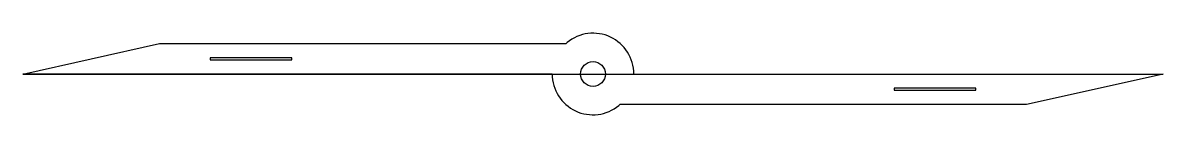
# Model space of a CAD drawing. Header units: millimetres. Extents: x -279 to 279, y -20 to 20.
import ezdxf

# ---------------------------------------------------------------- set-up
doc = ezdxf.new("R2010")
doc.units = ezdxf.units.MM
for name, color, linetype in [('CUT_INNER', 6, 'Continuous'), ('CUT_OUTER', 1, 'Continuous'), ('GUIDE', 3, 'Continuous')]:
    doc.layers.add(name, color=color, linetype=linetype)

msp = doc.modelspace()

# ---------------------------------------------------------------- linework, layer by layer
at = {"layer": 'CUT_INNER'}
for points in [[(-187.4, 7), (-147.4, 7), (-147.4, 8), (-187.4, 8)], [(147.4, -8), (187.4, -8), (187.4, -7), (147.4, -7)]]:
    msp.add_lwpolyline(points, close=True, dxfattribs=at)
msp.add_circle((0, 0), 6.05, dxfattribs=at)
at = {"layer": 'CUT_OUTER'}
for points in [[(-279, 0), (-212.04, 15), (-13.1956, 15), (-12.6879, 15.4602)], [(-20, 0), (-212.04, 0), (-279, 0)], [(20, 0), (279, 0), (212.04, -15), (13.1956, -15), (12.6879, -15.4602)]]:
    msp.add_lwpolyline(points, dxfattribs=at)
for start, end in [(0, 129.375), (180, 309.375)]:
    msp.add_arc((0, 0), 20, start, end, dxfattribs=at)
at = {"layer": 'GUIDE'}
msp.add_lwpolyline([(-279, 0), (279, 0)], dxfattribs=at)

doc.saveas('drawing.dxf')
